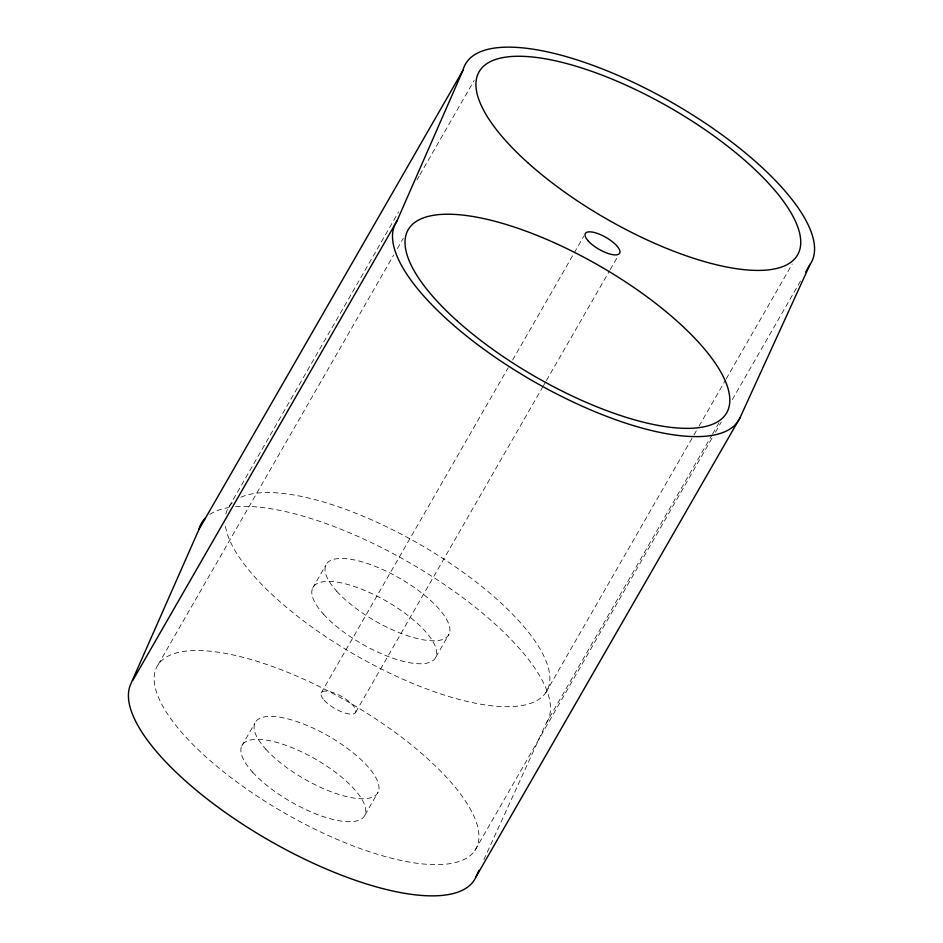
<?xml version="1.0" encoding="UTF-8"?>
<svg xmlns="http://www.w3.org/2000/svg" width="943" height="943" viewBox="0 0 943 943"><rect width="100%" height="100%" fill="white"/><g stroke="black" fill="none" stroke-linecap="round" stroke-linejoin="round"><path stroke-width="0.71" stroke-dasharray="4.71 3.54" d="M483.853 859.674L546.021 723.599L711.812 435.289M229.173 506.544L398.618 211.857M416.959 179.96L419.163 176.141M419.894 174.856L474.176 80.461M158.247 664.497L393.714 254.999M397.392 248.622L403.25 238.414M312.616 588.137L325.818 565.175M241.691 746.09L254.905 723.128M321.162 692.975L508.23 367.676M512.627 360.014L583.776 236.28M355.688 712.26L542.744 386.96M543.474 385.687L545.679 381.856M546.41 380.583L609.496 270.877M610.227 269.604L618.302 255.565M435.89 657.035L449.092 634.073M364.976 815L378.178 792.037M545.749 692.704L693.188 436.291M693.93 435.018L698.327 427.368M699.058 426.083L725.473 380.159M726.204 378.886L792.226 264.075M712.543 434.016L719.144 422.535M732.346 399.573L800.572 280.931M474.824 850.657A183.696 64.03 29.9 0 0 268.873 665.204A183.696 64.03 29.9 0 0 205.916 756.875A183.696 64.03 29.9 0 0 474.824 850.657L712.495 437.34M715.431 432.236L721.301 422.028M209.759 514.489A199.338 69.487 29.9 0 1 229.066 507.523M235.62 506.733A199.338 69.487 29.9 0 1 450.224 588.562A199.338 69.487 29.9 0 1 546.021 723.599M240.913 497.232A183.696 64.03 29.9 0 1 504.741 606.49A183.696 64.03 29.9 0 1 451.084 697.16A183.696 64.03 29.9 0 1 225.188 523.801M225.86 513.911A183.696 64.03 29.9 0 1 233.84 501.523M252.583 772.14A70.654 24.624 29.9 0 0 360.25 819.656A70.654 24.624 29.9 0 0 297.163 749.826A70.654 24.624 29.9 0 0 252.583 772.14M323.508 614.176A70.654 24.624 29.9 0 0 431.175 661.703A70.654 24.624 29.9 0 0 368.088 591.874A70.654 24.624 29.9 0 0 323.508 614.176M324.215 700.26A19.779 6.896 29.9 0 0 354.368 713.568A19.779 6.896 29.9 0 0 336.698 694.013A19.779 6.896 29.9 0 0 324.215 700.26M336.71 591.214A70.654 24.624 29.9 0 0 444.377 638.741A70.654 24.624 29.9 0 0 381.29 568.912A70.654 24.624 29.9 0 0 336.71 591.214M265.785 749.178A70.654 24.624 29.9 0 0 373.452 796.694A70.654 24.624 29.9 0 0 310.377 726.864A70.654 24.624 29.9 0 0 265.785 749.178"/><path stroke-width="1.41" d="M198.89 529.565L462.966 70.324A199.338 69.487 29.9 0 1 666.913 99.675A199.338 69.487 29.9 0 1 810.108 264.346L740.007 417.761L475.932 877.014A197.83 68.957 29.9 0 1 274.967 843.726A197.83 68.957 29.9 0 1 130.735 684.076L198.89 529.565A199.338 69.487 29.9 0 1 205.303 518.167M132.857 680.292L396.944 221.051L462.966 70.324M475.932 877.014L478.973 870.342M805.699 272.008L810.108 264.346M740.007 417.761A197.83 68.957 29.9 0 1 533.632 381.42A197.83 68.957 29.9 0 1 396.944 221.051M527.703 162.632A183.696 64.03 29.9 0 0 796.623 256.425A183.696 64.03 29.9 0 0 590.672 70.961A183.696 64.03 29.9 0 0 527.703 162.632M456.789 320.585A183.696 64.03 29.9 0 0 725.697 414.378A183.696 64.03 29.9 0 0 519.746 228.913A183.696 64.03 29.9 0 0 456.789 320.585M588.291 241.019A19.779 6.896 29.9 0 0 618.443 254.327A19.779 6.896 29.9 0 0 600.774 234.772A19.779 6.896 29.9 0 0 588.291 241.019"/></g></svg>
